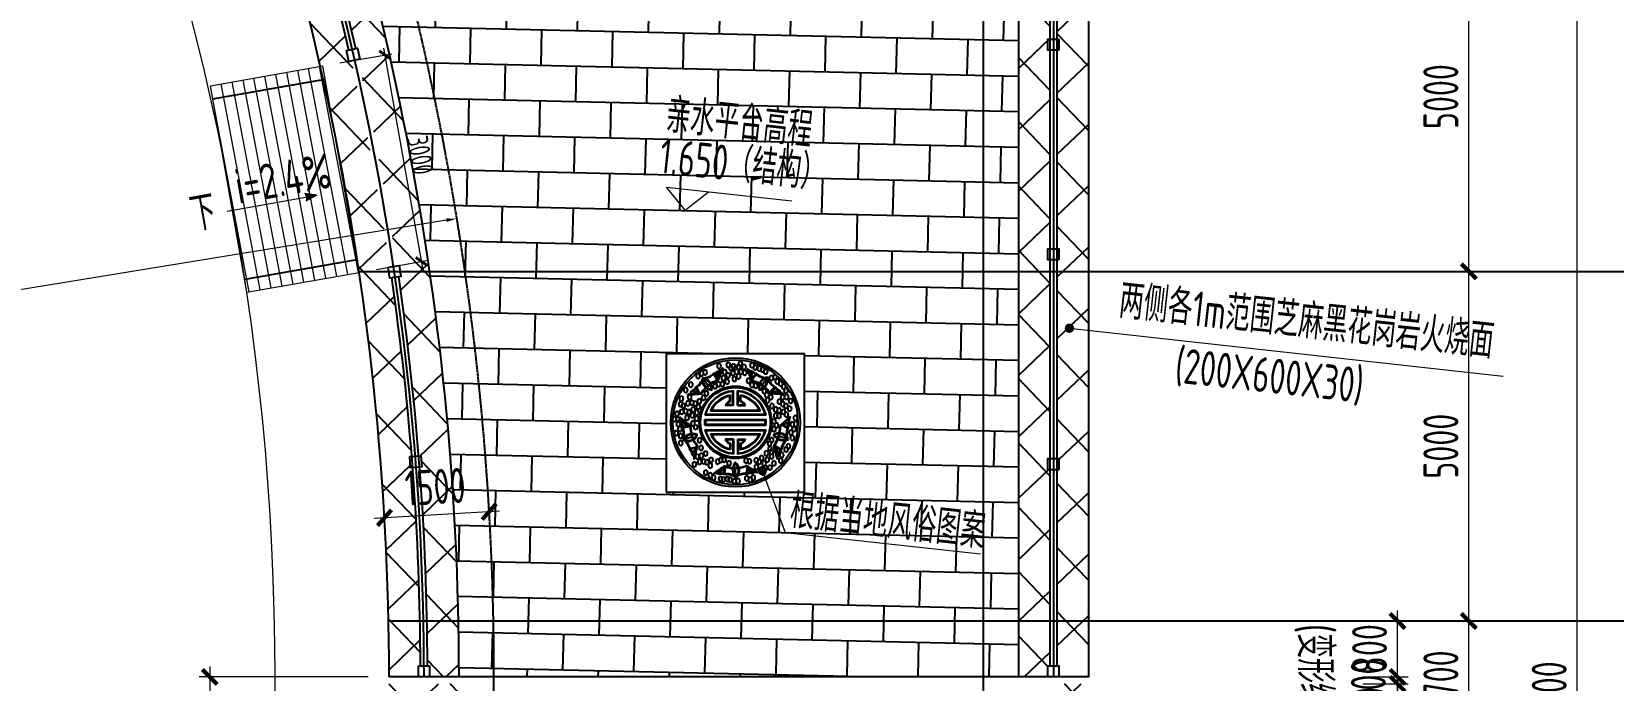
# Model space of a CAD drawing. Header units: millimetres. Extents: x -1003406 to 3312184, y 81337 to 716393.
# Drawn here: x 2015035 to 2037655, y 456755 to 466034 of the extents above; entities that cross this region are included whole.
import ezdxf
from ezdxf.enums import TextEntityAlignment as Align

# ---------------------------------------------------------------- set-up
doc = ezdxf.new("R2010")
doc.units = ezdxf.units.MM
doc.header["$LTSCALE"] = 10
doc.linetypes.add('DOTE', pattern=[2.42, 2, -0.2, 0.02, -0.2])
doc.layers.get('0').update_dxf_attribs({"linetype": 'CONTINUOUS'})
doc.layers.get('Defpoints').update_dxf_attribs({"linetype": 'CONTINUOUS'})
for name, color, linetype in [('0-轮廓', 4, 'CONTINUOUS'), ('DIM', 3, 'CONTINUOUS'), ('DMTZ', 8, 'CONTINUOUS'), ('DOTE', 1, 'DOTE'), ('变形缝', 4, 'CONTINUOUS'), ('图层5', 8, 'CONTINUOUS'), ('栏杆-SK', 4, 'CONTINUOUS'), ('码头-SK', 7, 'CONTINUOUS'), ('砖块-sk', 252, 'CONTINUOUS'), ('配筋率', 61, 'CONTINUOUS')]:
    doc.layers.add(name, color=color, linetype=linetype)
for name, color, linetype, lineweight in [('TEXT', 3, 'CONTINUOUS', 15), ('引线-H', 130, 'CONTINUOUS', 20), ('文字及标注', 3, 'CONTINUOUS', 15), ('标注', 7, 'CONTINUOUS', 9)]:
    doc.layers.add(name, color=color, linetype=linetype, lineweight=lineweight)
doc.styles.add('TCCAD_Dimension', font='Tssdeng.shx', dxfattribs={"width": 0.7, "bigfont": 'hztxt.shx'})
doc.styles.add('TSSD_CHINA', font='tssdeng.shx', dxfattribs={"width": 0.8, "height": 8, "bigfont": 'tssdchn.shx'})
doc.styles.add('TSSD_Dimension', font='Tssdeng.shx', dxfattribs={"width": 0.7, "bigfont": 'hztxt.shx'})
doc.linetypes.add('FENCELINE1', pattern='A,0.25,-0.1,[133,ltypeshp.shx,S=0.1,R=0,X=-0.1,Y=0],-0.1,1', length=1.45)
doc.dimstyles.new('TSSD_100_100', dxfattribs={"dimtxt": 300, "dimasz": 100, "dimexe": 100, "dimexo": 250, "dimgap": 100, "dimtad": 1, "dimdec": 0, "dimzin": 0, "dimdsep": 46, "dimtxsty": 'TSSD_Dimension', "dimblk": 'ARCHTICK', "dimcen": 0, "dimdle": 100, "dimclrt": 7, "dimadec": 0, "dimazin": 0, "dimtfac": 1, "dimtdec": 0, "dimtix": 1, "dimtmove": 2, "dimatfit": 3, "dimfxl": 1, "dimtolj": 1, "dimtzin": 0, "dimarcsym": 0})
doc.dimstyles.new('TSSD_100_150', dxfattribs={"dimtxt": 500, "dimasz": 150, "dimexe": 150, "dimexo": 300, "dimgap": 150, "dimtad": 1, "dimdec": 0, "dimzin": 0, "dimdsep": 46, "dimtxsty": 'TSSD_Dimension', "dimblk": 'ARCHTICK', "dimcen": 0, "dimdle": 150, "dimclrt": 7, "dimadec": 0, "dimazin": 0, "dimtfac": 1, "dimtdec": 0, "dimtix": 1, "dimtmove": 2, "dimatfit": 3, "dimfxl": 1, "dimtolj": 1, "dimtzin": 0, "dimarcsym": 0})

# ---------------------------------------------------------------- blocks, each defined once
blk = doc.blocks.new('_ArchTick')
at = {"color": 0, "const_width": 0.4}
blk.add_lwpolyline([(-0.71, -0.71), (0.71, 0.71)], dxfattribs=at)
blk = doc.blocks.new('*D781')
at = {"layer": 'Defpoints', "color": 0, "transparency": 16777216}
for p in [(1243223, 274087), (1240657, 251220), (1243223, 251220)]:
    blk.add_point(p, dxfattribs=at)
at = {"layer": 'DIM', "color": 0, "lineweight": -2, "transparency": 16777216}
for p, q in [((1240657, 274237), (1240657, 251070)), ((1242923, 274087), (1240507, 274087)), ((1242923, 251220), (1240507, 251220))]:
    blk.add_line(p, q, dxfattribs=at)
at = {"layer": 'DIM', "color": 0, "lineweight": -2, "transparency": 16777216, "xscale": 150, "yscale": 150, "zscale": 150}
for p, rotation in [((1240657, 274087), 90), ((1240657, 251220), 270)]:
    blk.add_blockref('_ArchTick', p, dxfattribs=dict(at, rotation=rotation))
at = {"layer": 'DIM', "color": 7, "transparency": 16777216, "insert": (1240257, 262654), "char_height": 500, "attachment_point": 5, "rotation": 90, "style": 'TSSD_Dimension'}
blk.add_mtext('\\A1;22868', dxfattribs=at)
blk = doc.blocks.new('*D733')
at = {"layer": 'Defpoints', "color": 0, "transparency": 16777216}
for p in [(1258093, 274887), (1258664, 274887), (1258093, 273187)]:
    blk.add_point(p, dxfattribs=at)
at = {"layer": 'DIM', "color": 0, "lineweight": -2, "transparency": 16777216}
for p, q in [((1258393, 274887), (1258814, 274887)), ((1258664, 273037), (1258664, 275037)), ((1258393, 273187), (1258814, 273187))]:
    blk.add_line(p, q, dxfattribs=at)
at = {"layer": 'DIM', "color": 0, "lineweight": -2, "transparency": 16777216, "xscale": 150, "yscale": 150, "zscale": 150}
for p, rotation in [((1258664, 274887), 90), ((1258664, 273187), 270)]:
    blk.add_blockref('_ArchTick', p, dxfattribs=dict(at, rotation=rotation))
at = {"layer": 'DIM', "color": 7, "transparency": 16777216, "insert": (1258264, 274037), "char_height": 500, "attachment_point": 5, "rotation": 90, "style": 'TSSD_Dimension'}
blk.add_mtext('\\A1;1700', dxfattribs=at)
blk = doc.blocks.new('*D734')
at = {"layer": 'Defpoints', "color": 0, "transparency": 16777216}
for p in [(1258093, 279887), (1258664, 279887), (1258093, 274887)]:
    blk.add_point(p, dxfattribs=at)
at = {"layer": 'DIM', "color": 0, "lineweight": -2, "transparency": 16777216}
for p, q in [((1258393, 279887), (1258814, 279887)), ((1258664, 274737), (1258664, 280037)), ((1258393, 274887), (1258814, 274887))]:
    blk.add_line(p, q, dxfattribs=at)
at = {"layer": 'DIM', "color": 0, "lineweight": -2, "transparency": 16777216, "xscale": 150, "yscale": 150, "zscale": 150}
for p, rotation in [((1258664, 279887), 90), ((1258664, 274887), 270)]:
    blk.add_blockref('_ArchTick', p, dxfattribs=dict(at, rotation=rotation))
at = {"layer": 'DIM', "color": 7, "transparency": 16777216, "insert": (1258264, 277387), "char_height": 500, "attachment_point": 5, "rotation": 90, "style": 'TSSD_Dimension'}
blk.add_mtext('\\A1;5000', dxfattribs=at)
blk = doc.blocks.new('*D735')
at = {"layer": 'Defpoints', "color": 0, "transparency": 16777216}
for p in [(1258093, 284887), (1258664, 284887), (1258093, 279887)]:
    blk.add_point(p, dxfattribs=at)
at = {"layer": 'DIM', "color": 0, "lineweight": -2, "transparency": 16777216}
for p, q in [((1258664, 279737), (1258664, 285037)), ((1258393, 284887), (1258814, 284887)), ((1258393, 279887), (1258814, 279887))]:
    blk.add_line(p, q, dxfattribs=at)
at = {"layer": 'DIM', "color": 0, "lineweight": -2, "transparency": 16777216, "xscale": 150, "yscale": 150, "zscale": 150}
for p, rotation in [((1258664, 284887), 90), ((1258664, 279887), 270)]:
    blk.add_blockref('_ArchTick', p, dxfattribs=dict(at, rotation=rotation))
at = {"layer": 'DIM', "color": 7, "transparency": 16777216, "insert": (1258264, 282387), "char_height": 500, "attachment_point": 5, "rotation": 90, "style": 'TSSD_Dimension'}
blk.add_mtext('\\A1;5000', dxfattribs=at)
blk = doc.blocks.new('*D737')
at = {"layer": 'Defpoints', "color": 0, "transparency": 16777216}
for p in [(1253223, 296220), (1260214, 296220), (1253223, 251220)]:
    blk.add_point(p, dxfattribs=at)
at = {"layer": 'DIM', "color": 0, "lineweight": -2, "transparency": 16777216}
for p, q in [((1260214, 251070), (1260214, 296370)), ((1253523, 296220), (1260364, 296220)), ((1253523, 251220), (1260364, 251220))]:
    blk.add_line(p, q, dxfattribs=at)
at = {"layer": 'DIM', "color": 0, "lineweight": -2, "transparency": 16777216, "xscale": 150, "yscale": 150, "zscale": 150}
for p, rotation in [((1260214, 296220), 90), ((1260214, 251220), 270)]:
    blk.add_blockref('_ArchTick', p, dxfattribs=dict(at, rotation=rotation))
at = {"layer": 'DIM', "color": 7, "transparency": 16777216, "insert": (1259814, 273720), "char_height": 500, "attachment_point": 5, "rotation": 90, "style": 'TSSD_Dimension'}
blk.add_mtext('\\A1;45000', dxfattribs=at)
blk = doc.blocks.new('*D741')
at = {"layer": 'Defpoints', "color": 0, "transparency": 16777216}
for p in [(1244192, 280643), (1203943, 274087)]:
    blk.add_point(p, dxfattribs=at)
at = {"layer": 'DIM', "color": 0, "lineweight": -2, "transparency": 16777216}
for p, q in [((1244044, 280619), (1236108, 279326)), ((1203795, 274063), (1234284, 279029))]:
    blk.add_line(p, q, dxfattribs=at)
at = {"layer": 'DIM', "color": 0, "transparency": 16777216}
blk.add_solid([(1244040, 280644), (1244048, 280594), (1244192, 280643)], dxfattribs=at)
at = {"layer": 'DIM', "color": 7, "transparency": 16777216, "insert": (1235196, 279178), "char_height": 500, "attachment_point": 5, "rotation": 9.2509, "style": 'TSSD_Dimension'}
blk.add_mtext('\\A1;R40780', dxfattribs=at)
blk = doc.blocks.new('*D747')
at = {"layer": 'Defpoints', "color": 0, "transparency": 16777216}
for p in [(1244654, 276450), (1243157, 276363), (1243157, 276363)]:
    blk.add_point(p, dxfattribs=at)
at = {"layer": 'DIM', "color": 0, "lineweight": -2, "transparency": 16777216}
for p, q in [((1243139, 276662), (1243148, 276513)), ((1244637, 276749), (1244646, 276599)), ((1244804, 276458), (1243007, 276354))]:
    blk.add_line(p, q, dxfattribs=at)
at = {"layer": 'DIM', "color": 0, "lineweight": -2, "transparency": 16777216, "xscale": 150, "yscale": 150, "zscale": 150}
for p, rotation in [((1243157, 276363), 183.3207311542267), ((1244654, 276450), 3.32073115422669)]:
    blk.add_blockref('_ArchTick', p, dxfattribs=dict(at, rotation=rotation))
at = {"layer": 'DIM', "color": 7, "transparency": 16777216, "insert": (1243882, 276806), "char_height": 500, "attachment_point": 5, "rotation": 3.3207, "style": 'TSSD_Dimension'}
blk.add_mtext('\\A1;1500', dxfattribs=at)
blk = doc.blocks.new('$RECOVER_180420175437-0')
at = {"layer": '标注'}
for p, q in [((0, 0), (-150, 150)), ((-150, 150), (750, 150)), ((0, 0), (150, 150))]:
    blk.add_line(p, q, dxfattribs=at)
blk = doc.blocks.new('*D785')
at = {"layer": 'Defpoints', "color": 0, "transparency": 16777216}
for p in [(1256850, 273987), (1257645, 273987), (1256850, 273187)]:
    blk.add_point(p, dxfattribs=at)
at = {"layer": 'DIM', "color": 0, "lineweight": -2, "transparency": 16777216}
for p, q in [((1257150, 273987), (1257795, 273987)), ((1257645, 273987), (1257645, 274137)), ((1257645, 273187), (1257645, 273987)), ((1257150, 273187), (1257795, 273187)), ((1257645, 273187), (1257645, 273037))]:
    blk.add_line(p, q, dxfattribs=at)
at = {"layer": 'DIM', "color": 0, "lineweight": -2, "transparency": 16777216, "xscale": 150, "yscale": 150, "zscale": 150}
for p, rotation in [((1257645, 273987), 270), ((1257645, 273187), 90)]:
    blk.add_blockref('_ArchTick', p, dxfattribs=dict(at, rotation=rotation))
at = {"layer": 'DIM', "color": 7, "transparency": 16777216, "insert": (1257245, 273587), "char_height": 500, "attachment_point": 5, "rotation": 90, "style": 'TSSD_Dimension'}
blk.add_mtext('\\A1;800', dxfattribs=at)
blk = doc.blocks.new('*D786')
at = {"layer": 'Defpoints', "color": 0, "transparency": 16777216}
for p in [(1256850, 274087), (1256850, 273987), (1257645, 274087)]:
    blk.add_point(p, dxfattribs=at)
at = {"layer": 'DIM', "color": 0, "lineweight": -2, "transparency": 16777216}
for p, q in [((1257645, 274087), (1257645, 274237)), ((1257150, 274087), (1257795, 274087)), ((1257150, 273987), (1257795, 273987)), ((1257645, 273987), (1257645, 274087)), ((1257645, 273987), (1257645, 273837))]:
    blk.add_line(p, q, dxfattribs=at)
at = {"layer": 'DIM', "color": 0, "lineweight": -2, "transparency": 16777216, "xscale": 150, "yscale": 150, "zscale": 150}
for p, rotation in [((1257645, 274087), 270), ((1257645, 273987), 90)]:
    blk.add_blockref('_ArchTick', p, dxfattribs=dict(at, rotation=rotation))
at = {"layer": 'DIM', "color": 7, "transparency": 16777216, "insert": (1257228, 274037), "char_height": 500, "attachment_point": 5, "rotation": 90, "style": 'TSSD_Dimension'}
blk.add_mtext('\\A1;100', dxfattribs=at)
blk = doc.blocks.new('*D787')
at = {"layer": 'Defpoints', "color": 0, "transparency": 16777216}
for p in [(1256850, 274887), (1257645, 274887), (1256850, 274087)]:
    blk.add_point(p, dxfattribs=at)
at = {"layer": 'DIM', "color": 0, "lineweight": -2, "transparency": 16777216}
for p, q in [((1257150, 274887), (1257795, 274887)), ((1257645, 274887), (1257645, 275037)), ((1257645, 274087), (1257645, 274887)), ((1257150, 274087), (1257795, 274087)), ((1257645, 274087), (1257645, 273937))]:
    blk.add_line(p, q, dxfattribs=at)
at = {"layer": 'DIM', "color": 0, "lineweight": -2, "transparency": 16777216, "xscale": 150, "yscale": 150, "zscale": 150}
for p, rotation in [((1257645, 274887), 270), ((1257645, 274087), 90)]:
    blk.add_blockref('_ArchTick', p, dxfattribs=dict(at, rotation=rotation))
at = {"layer": 'DIM', "color": 7, "transparency": 16777216, "insert": (1257245, 274487), "char_height": 500, "attachment_point": 5, "rotation": 90, "style": 'TSSD_Dimension'}
blk.add_mtext('\\A1;800', dxfattribs=at)
blk = doc.blocks.new('234')
at = {"layer": '图层5'}
for p, q in [((-129, 300), (-125, 351)), ((-121, 306), (-116, 357)), ((110, 318), (117, 351)), ((116, 304), (124, 345)), ((-264, 196), (-284, 234)), ((-257, 196), (-279, 238)), ((-233, 305), (-198, 254)), ((-132, 289), (-154, 334)), ((-126, 294), (-147, 338)), ((117, 302), (148, 334)), ((120, 296), (153, 330)), ((231, 306), (193, 257)), ((247, 205), (283, 239)), ((254, 200), (289, 233)), ((-281, 194), (-310, 210)), ((-266, 195), (-302, 215)), ((-174, 225), (-174, 225)), ((-40, 141), (-40, 175)), ((-35, 137), (-35, 182)), ((-19, 113), (-19, 208)), ((-14, 107), (-14, 214)), ((14, 107), (14, 214)), ((19, 113), (19, 208)), ((35, 137), (35, 182)), ((40, 141), (40, 175)), ((174, 225), (174, 225)), ((259, 205), (308, 216)), ((267, 199), (317, 210)), ((-222, 40), (222, 40)), ((-222, 7), (222, 7)), ((-222, -35), (-222, 7)), ((-215, 45), (215, 45)), ((-215, 0), (-215, -28)), ((215, 0), (-215, 0)), ((-181, 69), (181, 69)), ((-172, 75), (172, 75)), ((-14, 107), (-73, 107)), ((-19, 113), (-65, 113)), ((14, 107), (73, 107)), ((19, 113), (65, 113)), ((215, 0), (215, 0)), ((215, -28), (215, 0)), ((222, -35), (222, 7)), ((-341, -29), (-388, -10)), ((-338, -39), (-385, -20)), ((-331, -38), (-380, -44)), ((-328, -46), (-378, -53)), ((-281, -106), (-281, -106)), ((-222, -35), (222, -35)), ((-222, -68), (222, -68)), ((-215, -28), (215, -28)), ((-215, -74), (215, -74)), ((-181, -98), (181, -98)), ((-172, -103), (172, -103)), ((281, -105), (281, -105)), ((332, -33), (374, -54)), ((337, -29), (376, -48)), ((338, -27), (379, -22)), ((350, -18), (383, -13)), ((-375, -137), (-316, -119)), ((-280, -193), (-326, -202)), ((-281, -200), (-324, -208)), ((-282, -203), (-312, -231)), ((-285, -217), (-309, -240)), ((-14, -136), (-73, -136)), ((-19, -141), (-65, -141)), ((-40, -169), (-40, -203)), ((-35, -165), (-35, -210)), ((-19, -141), (-19, -236)), ((-14, -136), (-14, -243)), ((14, -136), (14, -243)), ((14, -136), (73, -136)), ((19, -141), (19, -236)), ((19, -141), (65, -141)), ((35, -165), (35, -210)), ((40, -169), (40, -203)), ((282, -189), (325, -213)), ((284, -181), (328, -205)), ((285, -203), (311, -246)), ((288, -193), (315, -236)), ((376, -135), (317, -115)), ((-79, -336), (-88, -385)), ((-71, -336), (-80, -385)), ((0, -310), (0, -310)), ((84, -335), (78, -382)), ((90, -339), (84, -382)), ((92, -340), (110, -377)), ((-91, -344), (-124, -382)), ((-81, -344), (-114, -382)), ((1, -409), (1, -347)), ((105, -348), (119, -378))]:
    blk.add_line(p, q, dxfattribs=at)
for radius in [467, 452]:
    blk.add_circle((0, -14), radius, dxfattribs=at)
for centre in [(-244, 340), (-219, 347), (-118, 393), (-77, 349), (-53, 326), (-52, 401), (-32, 379), (-18, 342), (-14, 391), (8, 352), (23, 387), (36, 409), (40, 351), (63, 386), (68, 344), (121, 398), (144, 382), (174, 374), (196, 367), (219, 353), (-359, 219), (-322, 258), (-270, 320), (-147, 247), (-122, 261), (-95, 262), (-86, 306), (-60, 280), (-7, 300), (23, 318), (95, 286), (119, 256), (147, 250), (208, 211), (260, 306), (286, 313), (302, 282), (328, 265), (349, 244), (365, 214), (-396, 117), (-390, 158), (-376, 107), (-343, 123), (-331, 168), (-314, 127), (-290, 122), (-267, 98), (-260, 139), (-230, 164), (-209, 195), (227, 184), (233, 145), (255, 168), (264, 104), (318, 136), (341, 167), (342, 118), (365, 105), (369, 170), (399, 141), (-440, 9), (-421, 48), (-417, 9), (-388, 62), (-359, 66), (-349, 19), (-335, 60), (-312, 36), (-305, 78), (-281, 13), (-279, 56), (278, -8), (291, 79), (291, 34), (314, 32), (316, 72), (347, 62), (368, 42), (392, 85), (433, 17), (-427, -92), (-412, -28), (-401, -62), (-396, -112), (-307, -22), (-287, -49), (278, -63), (296, -35), (401, -88), (411, -127), (411, -29), (423, -63), (436, -26), (-395, -164), (-259, -143), (-248, -199), (-215, -239), (224, -238), (247, -167), (250, -206), (260, -226), (261, -142), (366, -210), (383, -187), (-296, -318), (-275, -261), (-259, -300), (-246, -255), (-229, -297), (-206, -302), (-182, -326), (-176, -285), (-129, -298), (-105, -287), (-82, -285), (-46, -309), (77, -291), (101, -295), (150, -288), (152, -337), (172, -299), (189, -271), (207, -310), (217, -343), (230, -284), (250, -341), (261, -260), (278, -310), (327, -290), (335, -250), (-214, -377), (-180, -396), (-157, -413), (-107, -422), (-87, -427), (-59, -424), (-38, -429), (-7, -439), (19, -438), (82, -419), (107, -429), (129, -413), (202, -377)]:
    blk.add_ellipse(centre, major_axis=(0, 19.4), ratio=0.616865, dxfattribs=at)
for centre, major_axis, start_param, end_param in [((-165, 394), (-37.9, 37.9), 2.579762, 3.269542), ((-165, 394), (-41.8, 41.8), 2.605209, 3.228554), ((-1076, 685), (-726, 726), 3.53237, 3.608206), ((-1076, 685), (-730, 730), 3.529693, 3.629181), ((-126, 406), (-31.2, 31.2), 2.428217, 3.360391), ((-126, 406), (35.1, 35.1), 4.048283, 4.465521), ((118, 403), (-31.2, 31.2), 1.390652, 2.322825), ((1056, 719), (730, 730), 2.692657, 2.792146), ((118, 403), (-35.1, 35.1), 1.856317, 2.273556), ((1056, 719), (726, 726), 2.713632, 2.789469), ((157, 394), (41.8, 41.8), 3.093285, 3.71663), ((157, 394), (37.9, 37.9), 3.052297, 3.742076), ((-338, 262), (37.9, 37.9), 4.308934, 4.998713), ((-338, 262), (41.8, 41.8), 4.349922, 4.973267), ((-359, 348), (92.4, 92.4), 4.470289, 5.085238), ((-359, 348), (96.3, 96.3), 4.481021, 5.004715), ((0, -14), (-185, 185), 3.926991, 10.210176), ((0, -14), (-178, 178), 3.926991, 10.210176), ((-90, 105), (-129, 129), -0.17703, 0.257649), ((-90, 105), (-125, 125), -0.17703, 0.272951), ((-167, 291), (-51.2, 51.2), 0.504812, 2.266005), ((-257, 225), (-62.4, 62.4), 3.898542, 5.269642), ((-167, 291), (-47.3, 47.3), 0.585352, 2.25569), ((-257, 225), (-58.5, 58.5), 3.920107, 5.20412), ((-242, 438), (-92.4, 92.4), 2.493237, 3.108187), ((-242, 438), (-96.3, 96.3), 2.552957, 3.097455), ((-82, 113), (129, 129), 1.037642, 1.472321), ((-82, 113), (125, 125), 1.022339, 1.472321), ((85, 109), (125, 125), 0.137129, 0.58711), ((85, 109), (-129, 129), -1.433667, -0.998988), ((233, 440), (96.3, 96.3), 3.224383, 3.748078), ((233, 440), (92.4, 92.4), 3.213652, 3.828601), ((239, 239), (51.2, 51.2), 0.818972, 2.580164), ((239, 239), (-47.3, 47.3), -0.671285, 0.999053), ((149, 304), (-62.4, 62.4), 2.641905, 4.013005), ((149, 304), (58.5, 58.5), 4.234267, 5.518279), ((95, 102), (-125, 125), 4.478091, 4.928072), ((95, 102), (-129, 129), 4.493394, 4.928072), ((354, 355), (96.3, 96.3), 2.867116, 3.411615), ((354, 355), (-92.4, 92.4), 1.2366, 1.85155), ((337, 268), (41.8, 41.8), 2.919368, 3.542713), ((337, 268), (37.9, 37.9), 2.893922, 3.583701), ((-360, 227), (31.2, 31.2), 4.218085, 5.150259), ((-370, 1217), (730, 730), 3.949294, 4.048783), ((-360, 227), (35.1, 35.1), 4.683751, 5.100989), ((-370, 1217), (726, 726), 3.97027, 4.046106), ((0, -14), (161, 161), 0.845596, 2.11688), ((0, -14), (158, 158), 0.871808, 2.085356), ((0, -14), (141, 141), 0.961433, 1.923653), ((-174, 225), (3.97, 3.97), 3.922168, 5.129632), ((0, -14), (137, 137), 0.99543, 1.878793), ((-18, 85), (-42.3, 42.3), -0.394855, 0.412115), ((-18, 85), (38.4, 38.4), 1.10904, 1.829393), ((0, -14), (-161, 161), 4.166305, 5.437589), ((0, -14), (-158, 158), 4.197829, 5.411377), ((0, -14), (-141, 141), 4.359533, 5.321752), ((18, 85), (-38.4, 38.4), 4.453792, 5.174146), ((0, -14), (-137, 137), 4.404392, 5.287755), ((18, 85), (42.3, 42.3), 5.87107, 6.67804), ((174, 225), (-3.97, 3.97), 1.094735, 2.302199), ((332, 1224), (-730, 730), 2.273056, 2.372544), ((332, 1224), (-726, 726), 2.275733, 2.351569), ((360, 234), (35.1, 35.1), 2.791646, 3.208884), ((360, 234), (31.2, 31.2), 2.742376, 3.67455), ((-437, -3), (31.2, 31.2), 5.25565, 6.187824), ((-997, -821), (730, 730), 0.073941, 0.17343), ((-437, -3), (-35.1, 35.1), 3.734123, 4.151362), ((-997, -821), (-726, 726), -1.494179, -1.418342), ((1024, -793), (730, 730), 1.43602, 1.535508), ((1024, -793), (726, 726), 1.456995, 1.532832), ((433, 2), (-35.1, 35.1), 0.59968, 1.016919), ((433, 2), (-31.2, 31.2), 0.134014, 1.066188), ((-439, -44), (37.9, 37.9), 5.407196, 6.096975), ((-439, -44), (41.8, 41.8), 5.432642, 6.055987), ((-504, -105), (92.4, 92.4), 5.320671, 5.93562), ((-307, -184), (-62.4, 62.4), -1.128006, 0.243094), ((-342, -79), (-51.2, 51.2), 1.761449, 3.522642), ((-504, -105), (96.3, 96.3), 5.38039, 5.924889), ((-307, -184), (58.5, 58.5), 0.464355, 1.748368), ((-342, -79), (47.3, 47.3), 3.412785, 5.083123), ((-145, -52), (129, 129), 2.294279, 2.728958), ((-145, -52), (125, 125), 2.278977, 2.728958), ((-281, -105), (-3.97, 3.97), 3.608009, 4.815473), ((0, -14), (-161, 161), 1.024712, 2.295997), ((0, -14), (-158, 158), 1.056236, 2.269784), ((0, -14), (-141, 141), 1.21794, 2.18016), ((0, -14), (-137, 137), 1.2628, 2.146163), ((0, -14), (161, 161), 3.987188, 5.258473), ((0, -14), (158, 158), 4.013401, 5.226949), ((0, -14), (141, 141), 4.103026, 5.065245), ((0, -14), (137, 137), 4.137022, 5.020386), ((281, -106), (-3.97, 3.97), -0.161902, 1.045562), ((140, -69), (125, 125), 4.792251, 5.242232), ((348, -57), (62.4, 62.4), 2.956064, 4.327165), ((315, -163), (51.2, 51.2), 5.84552, 7.606712), ((315, -163), (-47.3, 47.3), 4.355263, 6.025601), ((348, -57), (58.5, 58.5), 2.977629, 4.261642), ((143, -58), (-125, 125), 3.592881, 4.042862), ((143, -58), (-129, 129), 3.592881, 4.02756), ((503, -96), (-96.3, 96.3), 0.39695, 0.920645), ((503, -96), (92.4, 92.4), 1.957015, 2.571964), ((436, -39), (41.8, 41.8), 1.836648, 2.459993), ((436, -39), (-37.9, 37.9), 0.224864, 0.914643), ((-455, -244), (-92.4, 92.4), 4.15613, 4.771079), ((-455, -244), (-96.3, 96.3), 4.166861, 4.690556), ((-367, -251), (-37.9, 37.9), 3.994775, 4.684554), ((-367, -251), (-41.8, 41.8), 4.035763, 4.659107), ((-141, -63), (129, 129), 2.650403, 3.085082), ((-141, -63), (-125, 125), 1.079607, 1.529588), ((-1286, 14), (-730, 730), 3.635135, 3.734623), ((-1286, 14), (726, 726), 5.226907, 5.302743), ((-18, -114), (42.3, 42.3), 2.729478, 3.536447), ((-18, -114), (-38.4, 38.4), 1.3122, 2.032553), ((18, -114), (38.4, 38.4), 4.250632, 4.970986), ((18, -114), (-42.3, 42.3), 2.746738, 3.553708), ((1280, 53), (-730, 730), 1.016419, 1.115907), ((140, -69), (129, 129), 4.807553, 5.242232), ((1280, 53), (-726, 726), 1.019095, 1.094932), ((373, -248), (41.8, 41.8), 1.662731, 2.286076), ((373, -248), (37.9, 37.9), 1.637285, 2.327064), ((461, -237), (-96.3, 96.3), 0.039683, 0.584181), ((461, -237), (92.4, 92.4), 1.55076, 2.165709), ((-341, -282), (31.2, 31.2), 5.474722, 6.406896), ((-341, -282), (35.1, 35.1), 5.940388, 6.357626), ((459, -1211), (-730, 730), -0.240218, -0.14073), ((459, -1211), (-726, 726), -0.237542, -0.161705), ((-9, -164), (125, 125), 3.535614, 3.985595), ((-9, -164), (129, 129), 3.550916, 3.985595), ((67, -359), (62.4, 62.4), 1.699427, 3.070528), ((67, -359), (-58.5, 58.5), 0.150196, 1.434209), ((0, -310), (-3.97, 3.97), -1.418539, -0.211076), ((3, -164), (125, 125), 3.90704, 4.357021), ((3, -164), (-129, 129), 2.336244, 2.770923), ((-44, -360), (-51.2, 51.2), 3.018086, 4.779279), ((-44, -360), (-47.3, 47.3), 3.098626, 4.768964), ((-424, -1228), (730, 730), 0.179383, 0.278871), ((-424, -1228), (726, 726), 0.200358, 0.276195), ((347, -280), (35.1, 35.1), 1.535009, 1.952247), ((347, -280), (31.2, 31.2), 1.485739, 2.417913), ((-145, -427), (31.2, 31.2), 0.229102, 1.161276), ((-145, -427), (35.1, 35.1), 0.278372, 0.69561), ((-107, -441), (37.9, 37.9), 0.380647, 1.070427), ((-107, -441), (41.8, 41.8), 0.406094, 1.029439), ((-70, -521), (92.4, 92.4), 0.294123, 0.909072), ((-70, -521), (96.3, 96.3), 0.353842, 0.89834), ((78, -518), (92.4, 92.4), 0.700378, 1.315327), ((78, -518), (-96.3, 96.3), -0.859687, -0.335992), ((112, -436), (41.8, 41.8), 0.580011, 1.203356), ((112, -436), (-37.9, 37.9), -1.031773, -0.341994), ((149, -421), (-35.1, 35.1), -0.656957, -0.239718), ((149, -421), (-31.2, 31.2), -1.122623, -0.190449)]:
    blk.add_ellipse(centre, major_axis=major_axis, ratio=1, start_param=start_param, end_param=end_param, dxfattribs=at)
blk = doc.blocks.new('*D758')
at = {"layer": 'Defpoints', "color": 0, "transparency": 16777216}
for p in [(1243164, 282984), (1242273, 282827), (1242795, 279872)]:
    blk.add_point(p, dxfattribs=at)
at = {"layer": 'DIM', "color": 0, "lineweight": -2, "transparency": 16777216}
for p, q in [((1242520, 282870), (1243263, 283001)), ((1243703, 279931), (1243147, 283082)), ((1243041, 279916), (1243784, 280047))]:
    blk.add_line(p, q, dxfattribs=at)
at = {"layer": 'DIM', "color": 0, "lineweight": -2, "transparency": 16777216, "xscale": 100, "yscale": 100, "zscale": 100}
for p, rotation in [((1243164, 282984), 100.0169090754689), ((1243686, 280030), 280.016909075469)]:
    blk.add_blockref('_ArchTick', p, dxfattribs=dict(at, rotation=rotation))
at = {"layer": 'DIM', "color": 7, "transparency": 16777216, "insert": (1243671, 281550), "char_height": 300, "attachment_point": 5, "rotation": 280.0169, "style": 'TSSD_Dimension'}
blk.add_mtext('\\A1;3000', dxfattribs=at)
blk = doc.blocks.new('0')
h = blk.add_hatch()
h.set_pattern_fill('ANSI31', color=253, scale=50, angle=55.71956)
h.set_pattern_definition([(100.719556, (-948151.41, -556515.85), (-155.979712, -29.527817), [])])
h.paths.add_polyline_path([(-68265.7, -10794), (-69870.8, -11077.6), (-69349, -14031.8), (-67743.8, -13748.3)])
at = {"layer": '标注'}
h = blk.add_hatch(color=256, dxfattribs=at)
h.paths.add_polyline_path([(-68502.7, -12670), (-68528.4, -12618), (-68349.6, -12642.9)])
h.paths.add_polyline_path([(-68349.6, -12642.9), (-68509, -12727.6), (-68502.7, -12670)])
at = {"layer": '砖块-sk'}
h = blk.add_hatch(dxfattribs=at)
h.set_pattern_fill('ANSI37', color=256, scale=200, angle=-1.29735)
h.set_pattern_definition([(43.70265, (-1028711.74, -419112.1), (-438.73154, 459.06387), []), (133.70265, (-1028711.74, -419112.1), (-459.06387, -438.73154), [])])
h.paths.add_polyline_path([(-57316.3, -19633.1), (-57736.3, -19633.1), (-57736.3, -19793.1), (-57766.3, -19793.1), (-57766.3, -22633.1), (-57736.3, -22633.1), (-57736.3, -22793.1), (-57766.3, -22793.1), (-57766.3, -26197.1), (-57736.3, -26197.1), (-57736.3, -26357.1), (-57896.3, -26357.1), (-57896.3, -26197.1), (-57866.3, -26197.1), (-57866.3, -22793.1), (-57896.3, -22793.1), (-57896.3, -22633.1), (-57866.3, -22633.1), (-57866.3, -19793.1), (-57896.3, -19793.1), (-57896.3, -19633.1), (-58316.3, -19633.1), (-58316.3, -41400.9), (-66316.3, -41400.9), (-66316.3, -19633.1), (-66736.3, -19633.1), (-66736.3, -19793.1), (-66766.3, -19793.1), (-66766.3, -22809.7), (-66736.3, -22809.7), (-66736.3, -22969.7), (-66766.3, -22969.7), (-66766.3, -25633.1), (-66736.3, -25633.1), (-66736.3, -25793.1), (-66766.3, -25793.1), (-66766.3, -28633.1), (-66736.3, -28633.1), (-66736.3, -28793.1), (-66766.3, -28793.1), (-66766.3, -31633.1), (-66736.3, -31633.1), (-66736.3, -31793.1), (-66766.3, -31793.1), (-66766.3, -34633.1), (-66736.3, -34633.1), (-66736.3, -34793.1), (-66766.3, -34793.1), (-66776.1, -37771.8), (-66736.3, -37633.1), (-66736.3, -37793.1), (-66766.3, -37793.1), (-66766.3, -40633.1), (-66736.3, -40633.1), (-66736.3, -40793.1), (-66766.3, -40793.1), (-66766.3, -41821.8), (-66736.3, -41821.8), (-66736.3, -41850.9), (-65084.1, -41850.9), (-65084.1, -41820.9), (-64924.1, -41820.9), (-64924.1, -41850.9), (-62084.1, -41850.9), (-62084.1, -41820.9), (-61924.1, -41820.9), (-61924.1, -41850.9), (-59084.1, -41850.9), (-59084.1, -41820.9), (-58924.1, -41820.9), (-58924.1, -41850.9), (-57896.3, -41850.9), (-57896.3, -41821.8), (-57866.3, -41821.8), (-57866.3, -40168.7), (-57896.3, -40168.7), (-57896.3, -40008.7), (-57866.3, -40008.7), (-57866.3, -37168.7), (-57896.3, -37168.7), (-57896.3, -37008.7), (-57866.3, -37008.7), (-57866.3, -34545.9), (-57896.3, -34545.9), (-57896.3, -34385.9), (-57736.3, -34385.9), (-57736.3, -34545.9), (-57766.3, -34545.9), (-57766.3, -37008.7), (-57736.3, -37008.7), (-57736.3, -37168.7), (-57766.3, -37168.7), (-57766.3, -40008.7), (-57736.3, -40008.7), (-57736.3, -40168.7), (-57766.3, -40168.7), (-57766.3, -41821.8), (-57736.3, -41821.8), (-57736.3, -41981.8), (-57896.3, -41981.8), (-57896.3, -41950.9), (-58924.1, -41950.9), (-58924.1, -41980.9), (-59084.1, -41980.9), (-59084.1, -41950.9), (-61924.1, -41950.9), (-61924.1, -41980.9), (-62084.1, -41980.9), (-62084.1, -41950.9), (-64924.1, -41950.9), (-64924.1, -41980.9), (-65084.1, -41980.9), (-65084.1, -41950.9), (-66736.3, -41950.9), (-66736.3, -41981.8), (-66896.3, -41981.8), (-66896.3, -41821.8), (-66866.3, -41821.8), (-66866.3, -40793.1), (-66896.3, -40793.1), (-66896.3, -40633.1), (-66866.3, -40633.1), (-66866.3, -37793.1), (-66896.3, -37793.1), (-66896.3, -37633.1), (-66866.3, -37771.8), (-66866.3, -34793.1), (-66896.3, -34793.1), (-66896.3, -34633.1), (-66866.3, -34633.1), (-66866.3, -31793.1), (-66896.3, -31793.1), (-66896.3, -31633.1), (-66866.3, -31633.1), (-66866.3, -28793.1), (-66896.3, -28793.1), (-66896.3, -28633.1), (-66866.3, -28633.1), (-66866.3, -25793.1), (-66896.3, -25793.1), (-66896.3, -25633.1), (-66866.3, -25633.1), (-66866.3, -22969.7), (-66896.3, -22969.7), (-66896.3, -22809.7), (-66866.3, -22809.7), (-66866.3, -19793.1), (-66896.3, -19793.1), (-66896.3, -19633.1), (-67316.3, -19633.1), (-67316.3, -42400.9), (-57316.3, -42400.9)])
edge = h.paths.add_edge_path()
edge.add_line((-57766.3, -19373.1), (-57736.3, -19373.1))
edge.add_line((-57736.3, -19373.1), (-57736.3, -19533.1))
edge.add_line((-57736.3, -19533.1), (-57316.3, -19533.1))
edge.add_line((-57316.3, -19533.1), (-57316.3, 2599.1))
edge.add_line((-57316.3, 2599.1), (-70764.2, -3440.5))
edge.add_arc((-106596.3, -19533.1), 39280, 0, 24.1854, ccw=False)
edge.add_line((-67316.3, -19533.1), (-66896.3, -19533.1))
edge.add_line((-66896.3, -19533.1), (-66896.3, -19373.1))
edge.add_line((-66896.3, -19373.1), (-66866.7, -19373.1))
edge.add_arc((-106596.3, -19533.1), 39730, 0.23074, 4.32095)
edge.add_line((-66979.3, -16539.7), (-67009.2, -16542))
edge.add_line((-67009.2, -16542), (-67021.2, -16382.4))
edge.add_line((-67021.2, -16382.4), (-66991.7, -16380.2))
edge.add_arc((-106596.3, -19533.1), 39730, 4.55169, 8.6419)
edge.add_line((-67317.4, -13563.3), (-67347.1, -13567.9))
edge.add_line((-67347.1, -13567.9), (-67371.1, -13409.7))
edge.add_line((-67371.1, -13409.7), (-67341.8, -13405.2))
edge.add_arc((-106596.3, -19533.1), 39730, 8.87264, 12.96285)
edge.add_line((-67878.8, -10620.9), (-67908.1, -10627.6))
edge.add_line((-67908.1, -10627.6), (-67944, -10471.7))
edge.add_line((-67944, -10471.7), (-67915, -10465.1))
edge.add_arc((-106596.3, -19533.1), 39730, 13.19359, 23.53642)
edge.add_line((-70171.6, -3667.7), (-57766.3, 1903.7))
edge.add_line((-57766.3, 1903.7), (-57766.3, -13409.6))
edge.add_line((-57766.3, -13409.6), (-57736.3, -13409.6))
edge.add_line((-57736.3, -13409.6), (-57736.3, -13569.6))
edge.add_line((-57736.3, -13569.6), (-57766.3, -13569.6))
edge.add_line((-57766.3, -13569.6), (-57766.3, -16409.6))
edge.add_line((-57766.3, -16409.6), (-57736.3, -16409.6))
edge.add_line((-57736.3, -16409.6), (-57736.3, -16569.6))
edge.add_line((-57736.3, -16569.6), (-57766.3, -16569.6))
edge.add_line((-57766.3, -16569.6), (-57766.3, -19373.1))
edge = h.paths.add_edge_path(flags=17)
edge.add_line((-67817.6, -10442.6), (-67788, -10435.8))
edge.add_line((-67788, -10435.8), (-67752.2, -10591.8))
edge.add_line((-67752.2, -10591.8), (-67781.4, -10598.5))
edge.add_arc((-106596.3, -19533.1), 39830, 8.87206, 12.96285, ccw=False)
edge.add_line((-67242.9, -13390.2), (-67212.9, -13385.6))
edge.add_line((-67212.9, -13385.6), (-67188.9, -13543.8))
edge.add_line((-67188.9, -13543.8), (-67218.5, -13548.3))
edge.add_arc((-106596.3, -19533.1), 39830, 4.55111, 8.6419, ccw=False)
edge.add_line((-66891.9, -16372.7), (-66861.7, -16370.4))
edge.add_line((-66861.7, -16370.4), (-66849.6, -16529.9))
edge.add_line((-66849.6, -16529.9), (-66879.6, -16532.2))
edge.add_arc((-106596.3, -19533.1), 39830, 0.23016, 4.32095, ccw=False)
edge.add_line((-66766.7, -19373.1), (-66736.3, -19373.1))
edge.add_line((-66736.3, -19373.1), (-66736.3, -19533.1))
edge.add_line((-66736.3, -19533.1), (-66316.3, -19533.1))
edge.add_arc((-106596.3, -19533.1), 40280, 0, 22.76281)
edge.add_line((-69453.6, -3948.1), (-58316.3, 1053.8))
edge.add_line((-58316.3, 1053.8), (-58316.3, -19533.1))
edge.add_line((-58316.3, -19533.1), (-57896.3, -19533.1))
edge.add_line((-57896.3, -19533.1), (-57896.3, -19373.1))
edge.add_line((-57896.3, -19373.1), (-57866.3, -19373.1))
edge.add_line((-57866.3, -19373.1), (-57866.3, -16569.6))
edge.add_line((-57866.3, -16569.6), (-57896.3, -16569.6))
edge.add_line((-57896.3, -16569.6), (-57896.3, -16409.6))
edge.add_line((-57896.3, -16409.6), (-57866.3, -16409.6))
edge.add_line((-57866.3, -16409.6), (-57866.3, -13569.6))
edge.add_line((-57866.3, -13569.6), (-57896.3, -13569.6))
edge.add_line((-57896.3, -13569.6), (-57896.3, -13409.6))
edge.add_line((-57896.3, -13409.6), (-57866.3, -13409.6))
edge.add_line((-57866.3, -13409.6), (-57866.3, 1749.2))
edge.add_line((-57866.3, 1749.2), (-70040.6, -3718.4))
edge.add_arc((-106596.3, -19533.1), 39830, 13.19301, 23.39419, ccw=False)
h.paths.add_polyline_path([(-56216.3, -27400.9), (-35766.3, -27400.9), (-35766.3, -26400.9), (-57216.3, -26400.9), (-57216.3, -34400.9), (-35766.3, -34400.9), (-35766.3, -33400.9), (-56216.3, -33400.9)])
h.paths.add_polyline_path([(-15216.3, -27400.9), (-15216.3, -33400.9), (-35666.3, -33400.9), (-35666.3, -34400.9), (-14216.3, -34400.9), (-14216.3, -26400.9), (-35666.3, -26400.9), (-35666.3, -27400.9)])
h = blk.add_hatch(dxfattribs=at)
h.set_pattern_fill('AR-B816', color=256, scale=2.5, angle=-1.29735)
h.set_pattern_definition([(358.70265, (-1028711.74, -419112.1), (11.5017, 507.86978), []), (88.70265, (-1028711.74, -419112.1), (-496.36808, 519.37148), [508, -508])])
h.paths.add_polyline_path([(-66316.3, -19533.1), (-58316.3, -19533.1), (-58316.3, 1053.8), (-69453.6, -3948.1, -0.0996494)])
h.paths.add_polyline_path([(-64053.4, -6303.9), (-64053.4, -4323.9), (-62073.4, -4323.9), (-62073.4, -6303.9)], flags=16)
h.paths.add_polyline_path([(-63353.6, -14912.6), (-61373.6, -14912.6), (-61373.6, -16892.6), (-63353.6, -16892.6)], flags=16)
for points in [[(-69870.8, -11077.6), (-68265.7, -10794)], [(-67743.8, -13748.3), (-68265.7, -10794)], [(-69349, -14031.8), (-69870.8, -11077.6)], [(-69349, -14031.8), (-67743.8, -13748.3)]]:
    blk.add_lwpolyline(points)
at = {"layer": '0-轮廓', "linetype": 'FENCELINE1', "ltscale": 0.3}
for points in [[(-69835.6, -11265.3), (-68230.5, -10981.8)], [(-69375.8, -13846.6), (-67770.7, -13563.1)]]:
    blk.add_lwpolyline(points, dxfattribs=at)
at = {"layer": 'DMTZ', "color": 3, "lineweight": 20, "ltscale": 1.5, "flags": 128}
blk.add_lwpolyline([(-69789.4, -50368.8), (-69629.1, -49538.2, 0.0477173), (-68946.3, -42400.9), (-68946.3, -19533.1, 0.1978752), (-79867.7, 6983), (-80226.1, 7344.2)], format="xyb", dxfattribs=at)
at = {"layer": 'DOTE'}
for points in [[(-58816.3, -45852.2), (-58816.3, 2599.1)], [(-67746.9, -13733.1), (-49191.5, -13733.1)], [(-67316.3, -18733.1), (-49191.5, -18733.1)]]:
    blk.add_lwpolyline(points, dxfattribs=at)
blk.add_lwpolyline([(-65816.3, -45852.2), (-65816.3, -19533.1, 0.1059222), (-69395.8, -2825.9, 0.1059222)], format="xyb", dxfattribs=at)
at = {"layer": '引线-H', "ltscale": 2}
blk.add_line((-57586.5, -14545.9), (-51383, -15230.5), dxfattribs=at)
at = {"layer": '引线-H', "ltscale": 2, "const_width": 66.7}
for points in [[(-57619.6, -14549.7, 1), (-57553.3, -14542.1, 1)], [(-62012.8, -16586.6, 1), (-61946.6, -16579, 1)]]:
    blk.add_lwpolyline(points, format="xyb", close=True, dxfattribs=at)
at = {"layer": '引线-H', "ltscale": 2}
blk.add_lwpolyline([(-61979.7, -16582.8), (-61652.4, -17466), (-58856.3, -17774.6)], dxfattribs=at)
at = {"layer": '标注'}
for p, q in [((-69633.5, -12869.7), (-68349.5, -12642.9)), ((-68349.6, -12642.9), (-68528.4, -12618)), ((-68349.6, -12642.9), (-68509, -12727.6))]:
    blk.add_line(p, q, dxfattribs=at)
at = {"layer": '栏杆-SK'}
for points in [[(-67891.1, -10567.9, 0.0458258), (-70171.6, -3667.7), (-57766.3, 1903.7), (-57766.3, -19373.1)], [(-67793.6, -10545.5, 0.0452048), (-70040.6, -3718.4), (-57866.3, 1749.2), (-57866.3, -19373.1)], [(-66866.7, -19373.1, 0.0350361), (-67278.2, -13827.2, 0.0356355)], [(-66766.7, -19373.1, 0.0350429), (-67179.3, -13812.2, 0.0355453)]]:
    blk.add_lwpolyline(points, format="xyb", dxfattribs=at)
for points in [[(-67925.6, -10575.9), (-67769.6, -10540), (-67733.8, -10695.9), (-67889.7, -10731.8)], [(-57736.3, -10569.6), (-57896.3, -10569.6), (-57896.3, -10409.6), (-57736.3, -10409.6)], [(-57736.3, -13569.6), (-57896.3, -13569.6), (-57896.3, -13409.6), (-57736.3, -13409.6)], [(-67331.2, -13673.5), (-67173, -13649.4), (-67148.9, -13807.6), (-67307.1, -13831.6)], [(-67021.2, -16382.4), (-66861.7, -16370.4), (-66849.6, -16529.9), (-67009.2, -16542)], [(-57736.3, -16569.6), (-57896.3, -16569.6), (-57896.3, -16409.6), (-57736.3, -16409.6)], [(-66896.3, -19373.1), (-66736.3, -19373.1), (-66736.3, -19533.1), (-66896.3, -19533.1)], [(-57736.3, -19533.1), (-57896.3, -19533.1), (-57896.3, -19373.1), (-57736.3, -19373.1)]]:
    blk.add_lwpolyline(points, close=True, dxfattribs=at)
at = {"layer": '码头-SK', "lineweight": 0}
for points in [[(-57316.3, -19533.1), (-57316.3, 2599.1), (-70764.2, -3440.5)], [(-67316.3, -19533.1), (-57316.3, -19533.1)]]:
    blk.add_lwpolyline(points, dxfattribs=at)
blk.add_lwpolyline([(-67316.3, -19533.1, 0.1059222), (-70764.2, -3440.5)], format="xyb", dxfattribs=at)
at = {"layer": '砖块-sk'}
blk.add_lwpolyline([(-66316.3, -19533.1, 0.0996494), (-69453.6, -3948.1), (-58316.3, 1053.8), (-58316.3, -19533.1)], format="xyb", dxfattribs=at)
blk.add_lwpolyline([(-63353.6, -16892.6), (-61373.6, -16892.6), (-61373.6, -14912.6), (-63353.6, -14912.6)], close=True, dxfattribs=at)
at = {"layer": '配筋率'}
blk.add_lwpolyline([(-67316.3, -19533.1, 0.1059222), (-70764.2, -3440.5), (-57316.3, 2599.1), (-57316.3, -19533.1), (-67316.3, -19533.1)], format="xyb", dxfattribs=at)
at = {"layer": '配筋率', "linetype": 'Continuous'}
blk.add_lwpolyline([(-66816.3, -19533.1, 0.1027456), (-70106.1, -3693), (-57816.3, 1826.4), (-57816.3, -19533.1)], format="xyb", dxfattribs=at)
at = {"layer": '标注', "xscale": 2, "yscale": 2, "zscale": 2, "rotation": 353.7026473640297}
blk.add_blockref('$RECOVER_180420175437-0', (-63081.8, -12859), dxfattribs=at)
at = {"layer": '砖块-sk', "xscale": 1.98, "yscale": 1.98, "zscale": 1.98, "rotation": 359.9999999997272}
blk.add_blockref('234', (-62363.6, -15864.7), dxfattribs=at)
at = {"layer": 'TEXT', "style": 'TSSD_CHINA', "width": 0.75}
for s, p in [('i=2.4%%%', (-68837.2, -12403.6)), ('下', (-69977.5, -12893.7))]:
    blk.add_text(s, height=500, rotation=10.01691, dxfattribs=at).set_placement(p, align=Align.MIDDLE)
at = {"layer": 'TEXT', "style": 'TSSD_Dimension', "width": 0.7}
for s, p in [('两侧各1m范围芝麻黑花岗岩火烧面', (-56895.8, -14394.2)), ('(200X600X30)', (-56094.5, -15320.6)), ('根据当地风俗图案', (-61602.7, -17395.2))]:
    blk.add_text(s, height=500, rotation=353.70265, dxfattribs=at).set_placement(p)
at = {"layer": '变形缝', "style": 'TSSD_CHINA', "width": 0.75}
blk.add_text('(变形缝)', height=500, rotation=270, dxfattribs=at).set_placement((-54320.9, -18774.8))
at = {"layer": '标注', "style": 'TCCAD_Dimension', "width": 0.7}
for s, p in [('亲水平台高程', (-63378.6, -11734.5)), ('1.650（结构）', (-63467.9, -12323.7, -383963.8))]:
    blk.add_text(s, height=500, rotation=353.70265, dxfattribs=at).set_placement(p)
at = {"layer": 'DIM'}
for p1, p2, distance, dimstyle, picture, middle in [((-57316.3, -42400.9), (-57316.3, 2599.1), -6991.4, 'TSSD_100_150', '*D737', (-50725, -19900.9)), ((-67743.8, -13748.3), (-68265.7, -10794), -904.5, 'TSSD_100_100', '*D758', (-66867.8, -12070.4)), ((-65884.8, -17170.9), (-67382.3, -17257.8), 0, 'TSSD_100_150', '*D747', (-66656.7, -16815)), ((-67316.3, -19533.1), (-67316.3, -42400.9), -2565.9, 'TSSD_100_150', '*D781', (-70282.3, -30967)), ((-53689.5, -20433.1), (-53689.5, -19633.1), -795.1, 'TSSD_100_150', '*D785', (-53294.4, -20033.1))]:
    dim = blk.add_aligned_dim(p1=p1, p2=p2, distance=distance, dimstyle=dimstyle, dxfattribs=at)
    dim.commit()
    dim.dimension.update_dxf_attribs({"geometry": picture, "text_midpoint": middle, "insert": (-1310539.1, -293620.6)})
for base, p1, p2, picture, middle in [((-51875.2, -8733.1), (-52446.3, -13733.1), (-52446.3, -8733.1), '*D735', (-52275.2, -11233.1)), ((-51875.2, -13733.1), (-52446.3, -18733.1), (-52446.3, -13733.1), '*D734', (-52275.2, -16233.1)), ((-52894.4, -18733.1), (-53689.5, -19533.1), (-53689.5, -18733.1), '*D787', (-53294.4, -19133.1)), ((-51875.2, -18733.1), (-52446.3, -20433.1), (-52446.3, -18733.1), '*D733', (-52275.2, -19583.1))]:
    dim = blk.add_linear_dim(base=base, p1=p1, p2=p2, angle=270, dimstyle='TSSD_100_150', dxfattribs=at)
    dim.commit()
    dim.dimension.update_dxf_attribs({"geometry": picture, "text_midpoint": middle, "insert": (-1310539.1, -293620.6)})
dim = blk.add_radius_dim(center=(-106596.3, -19533.1), mpoint=(-66346.7, -12977.4), dimstyle='TSSD_100_150', override={"dimsah": 1}, dxfattribs=at)
dim.commit()
dim.dimension.update_dxf_attribs({"geometry": '*D741', "text_midpoint": (-75343.2, -14442.4), "dimtype": 132, "insert": (-1310539.1, -293620.6)})
dim = blk.add_linear_dim(base=(-52894.4, -19533.1), p1=(-53689.5, -19633.1), p2=(-53689.5, -19533.1), angle=270, dimstyle='TSSD_100_150', dxfattribs=at)
dim.commit()
dim.dimension.update_dxf_attribs({"geometry": '*D786', "text_midpoint": (-53311.1, -19583.1), "dimtype": 128, "insert": (-1310539.1, -293620.6)})

msp = doc.modelspace()

# ---------------------------------------------------------------- block references
at = {"layer": '文字及标注', "color": 0}
msp.add_blockref('0', (2087463, 476338.1), dxfattribs=at)

doc.saveas('drawing.dxf')
